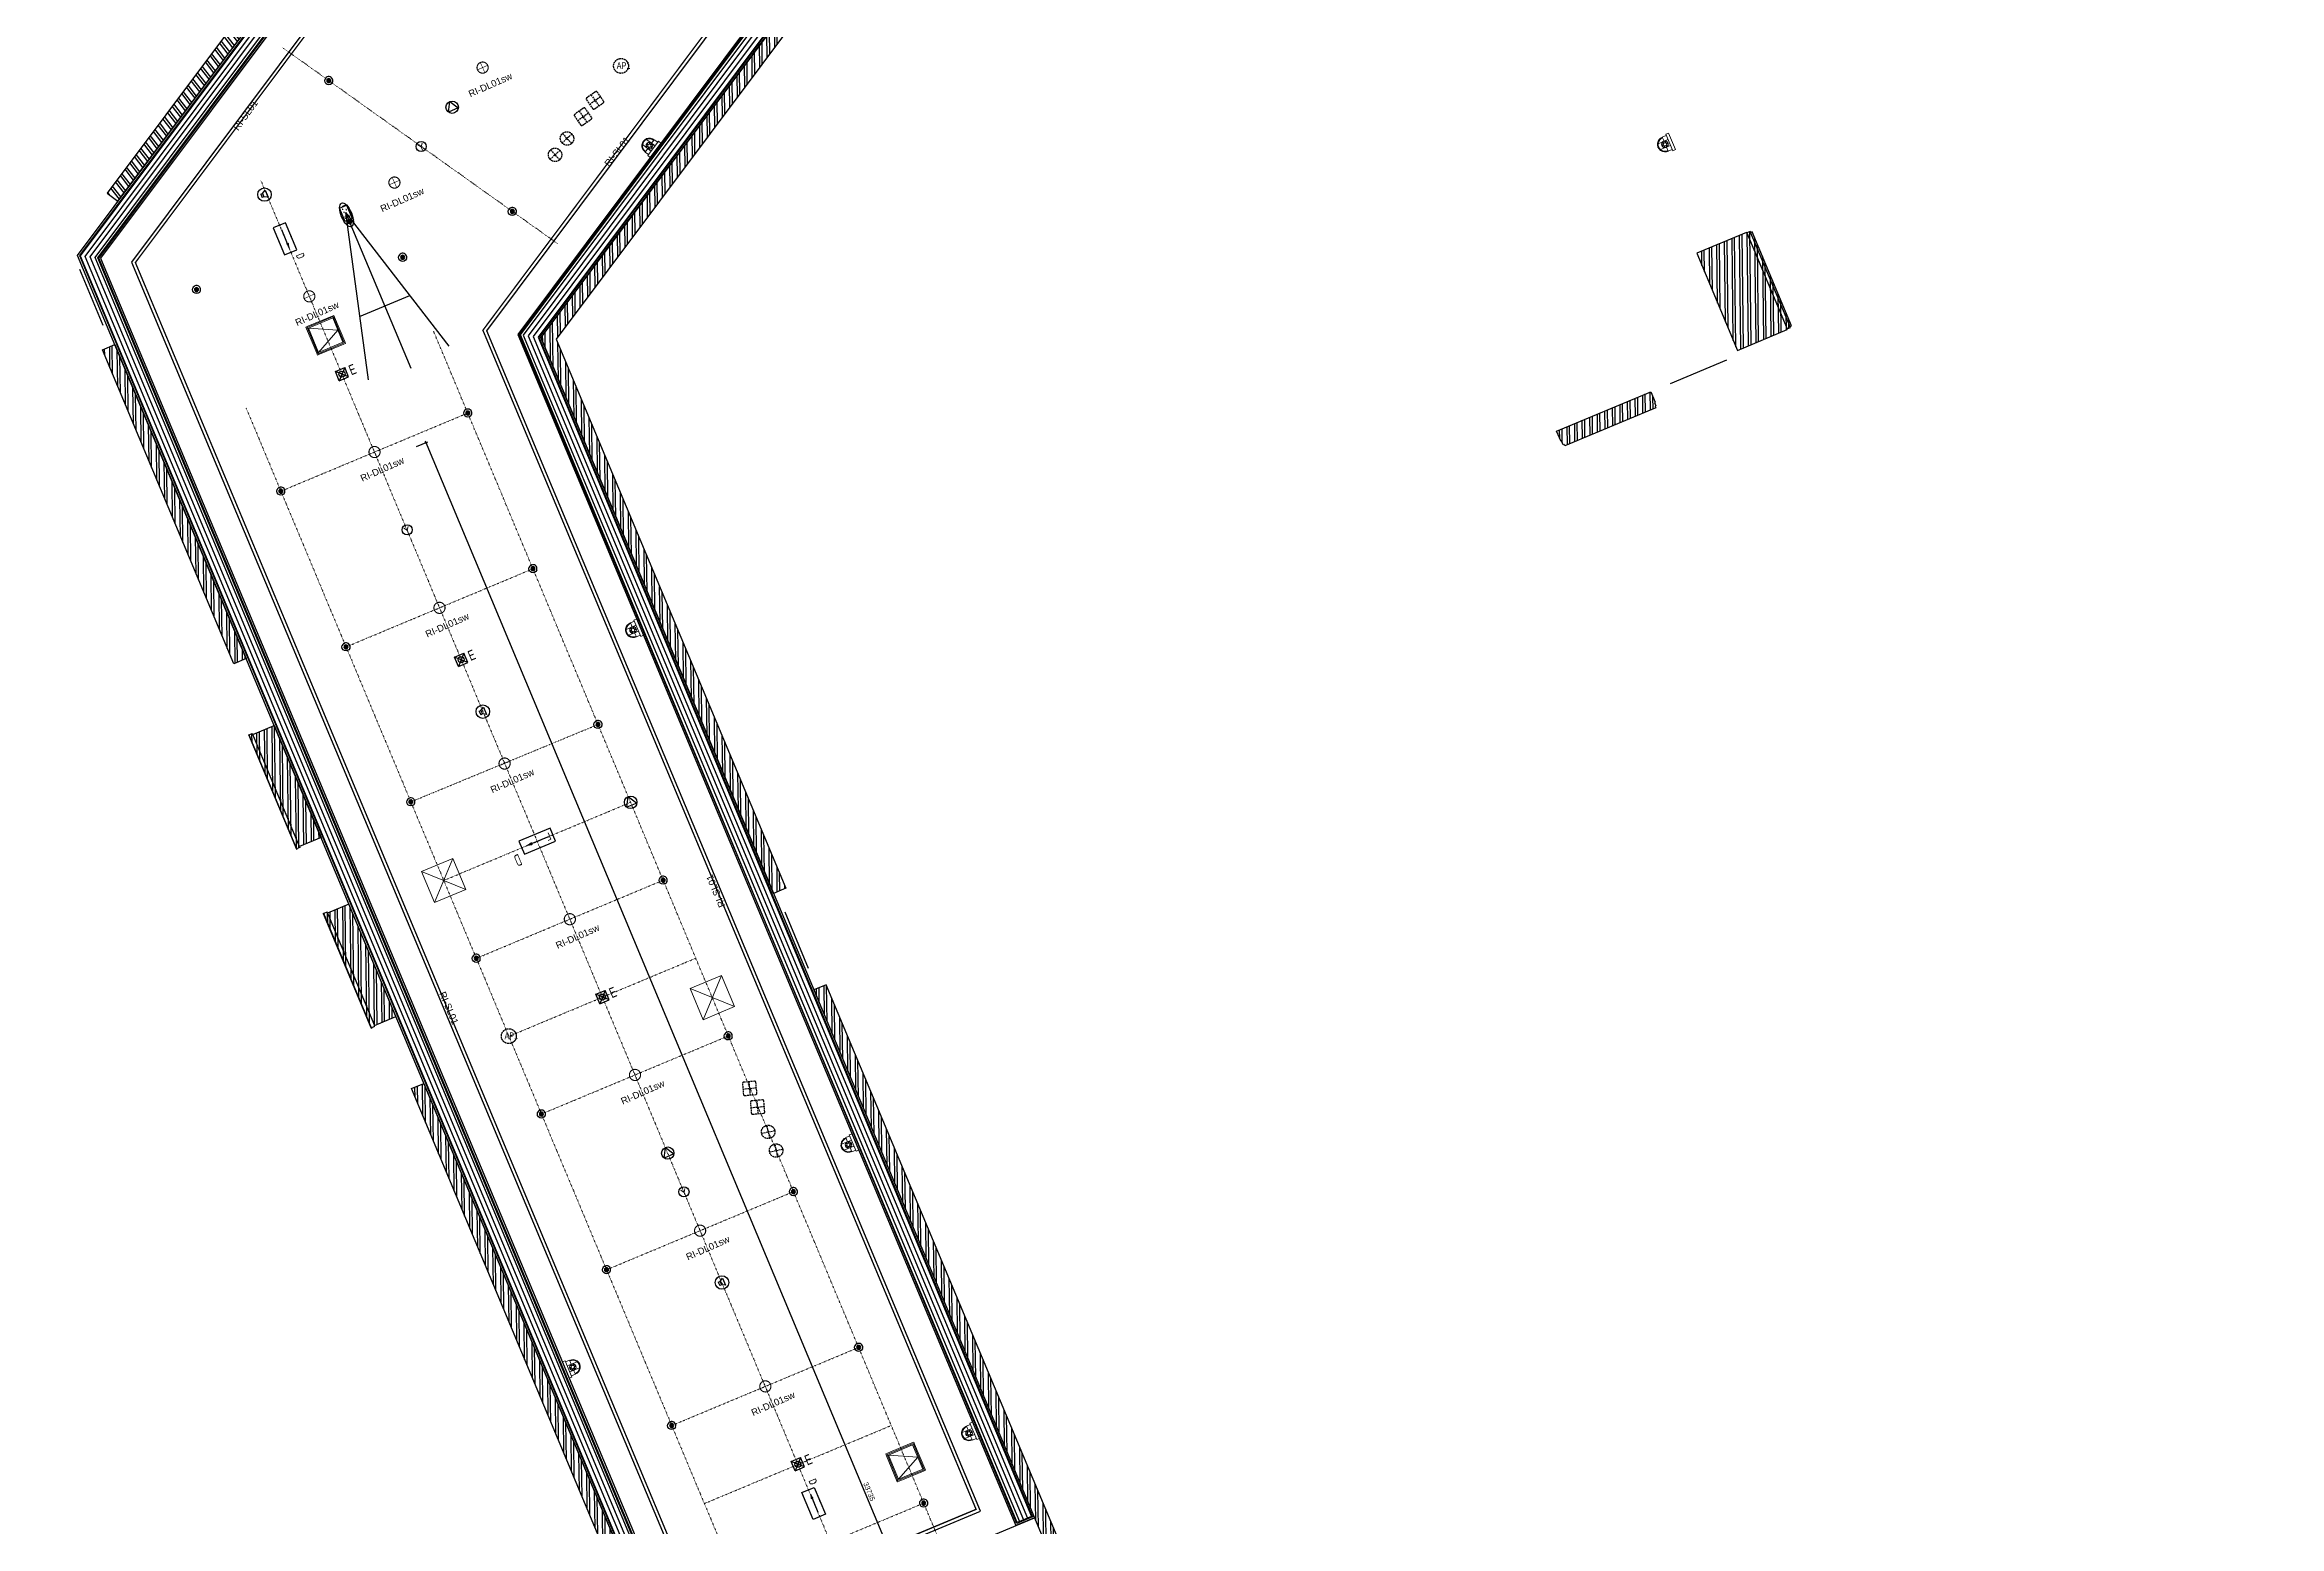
# Model space of a CAD drawing. Header units: millimetres. Extents: x 712803 to 922331, y -1382701 to -1225629.
# Drawn here: x 775903 to 808986, y -1312909 to -1290964 of the extents above; entities that cross this region are included whole.
import ezdxf
from ezdxf.enums import TextEntityAlignment as Align

# ---------------------------------------------------------------- set-up
doc = ezdxf.new("R2010")
doc.units = ezdxf.units.MM
doc.header["$LTSCALE"] = 10
doc.header["$MEASUREMENT"] = 0
for name, pattern in [('ACAD_ISO07W100', [3, 0, -3]), ('CENTER', [50.8, 31.75, -6.35, 6.35, -6.35]), ('DASH', [0.35, 0.25, -0.1])]:
    doc.linetypes.add(name, pattern=pattern)
for name, color, linetype in [('I —平顶—音响设备', 144, 'Continuous'), ('I—平顶-投影仪、监控', 62, 'Continuous'), ('I—平顶—喷淋', 21, 'Continuous'), ('I—平顶—填充01(线状)', 8, 'Continuous'), ('I—平顶—暖通', 144, 'Continuous'), ('I—平顶—检修口', 144, 'Continuous'), ('I—平顶—消防指示灯', 62, 'Continuous'), ('I—平顶—消防设施', 10, 'Continuous'), ('I—平顶—灯具', 62, 'Continuous'), ('I—平顶—烟感', 144, 'Continuous'), ('I—平顶—设备定位尺寸标注', 232, 'Continuous'), ('I—平顶—通讯', 24, 'Continuous'), ('I—平顶—造型', 122, 'Continuous'), ('I—装饰—尺寸标注', 232, 'Continuous'), ('TSC_lighting', 52, 'Continuous')]:
    doc.layers.add(name, color=color, linetype=linetype)
doc.layers.add('检\\M+18F43\\M+18CFB', color=7, linetype='Continuous', lineweight=0)
doc.styles.add('_TEL_DIM', font='SIMPLEX', dxfattribs={"width": 0.8, "height": 3.5, "bigfont": 'HZTXT'})
doc.styles.add('ARIAL', font='arial.ttf')
doc.styles.add('hz', font='Microsoft YaHei.ttf', dxfattribs={"width": 0.8, "height": 5})
doc.styles.add('XD2008', font='xd-hzs.shx', dxfattribs={"width": 0.7, "bigfont": 'xd-hztxt.shx'})
doc.styles.add('平顶图图例(客房区A2）$0$HZDX', font='ROMANS.shx', dxfattribs={"width": 0.8, "bigfont": 'hztxt.shx'})
doc.styles.add('平顶图图例(客房区A2）$0$XD2008', font='SIMYOU.TTF', dxfattribs={"width": 0.7})
doc.styles.add('幼圆', font='SIMYOU.TTF', dxfattribs={"width": 0.7})
doc.dimstyles.new('XD30', dxfattribs={"dimscale": 30, "dimtxt": 2.5, "dimasz": 1, "dimexe": 1, "dimexo": 1, "dimgap": 0.8, "dimtad": 1, "dimdec": 0, "dimrnd": 5, "dimdsep": 46, "dimtxsty": 'ARIAL', "dimblk1": 'ARCHTICK', "dimblk2": 'ARCHTICK', "dimsah": 1, "dimcen": -0.9, "dimdle": 1, "dimclrd": 256, "dimclre": 256, "dimclrt": 40, "dimaunit": 1, "dimadec": 0, "dimazin": 0, "dimtfac": 0.35, "dimtdec": 0, "dimtix": 1, "dimtmove": 2, "dimatfit": 3, "dimldrblk": 'ARCHTICK', "dimfxl": 0, "dimtvp": 0.8, "dimtolj": 1, "dimtzin": 0, "dimarcsym": 0})
pattern_1 = [(90.68915, (788315.3, -1287144.2), (-112.4919, -1.3531), []), (90.68915, (788352.34, -1287106.26), (-112.4919, -1.3531), [])]

# ---------------------------------------------------------------- blocks, each defined once
blk = doc.blocks.new('RI-DL01sw')
at = {"layer": 'TSC_lighting', "const_width": 16.5}
blk.add_lwpolyline([(82, 0, 0.414214), (0, 82, 0.414214), (-83, 0, 0.414214), (0, -83, 0.414214)], format="xyb", close=True, dxfattribs=at)
at = {"layer": 'TSC_lighting', "const_width": 8.25}
for points in [[(82, 0), (-83, 0)], [(0, -83), (0, 82)]]:
    blk.add_lwpolyline(points, dxfattribs=at)
at = {"layer": 'TSC_lighting', "style": 'ARIAL'}
blk.add_text('RI-DL01sw', height=100, dxfattribs=at).set_placement((0, -280), align=Align.MIDDLE_CENTER)
blk.add_text('RI-DL01sw', height=100, dxfattribs=at).set_placement((0, -280), align=Align.MIDDLE_CENTER)
blk = doc.blocks.new('背景音乐广播')
at = {"extrusion": (-0.142132, 0.122044, 0.982295)}
for p, q in [((-48, 26, -10), (-47, -30, -3)), ((-48, 26, -10), (-20, 26, -6)), ((-20, 26, -6), (33, 56, -2)), ((-20, 26, -6), (-20, -29, 1)), ((33, 56, -2), (34, -58, 12)), ((-20, -29, 1), (-47, -30, -3)), ((34, -58, 12), (-20, -29, 1))]:
    blk.add_line(p, q, dxfattribs=at)
blk.add_circle((0, 0), 100)
at = {"color": 7, "extrusion": (-0.142132, 0.122044, 0.982295), "style": '_TEL_DIM', "flags": 1}
blk.add_attdef('A', text='', height=0.004, rotation=131.612, dxfattribs=at).set_placement((0, 0), align=Align.MIDDLE_CENTER)
blk = doc.blocks.new('吸顶扬声器')
for p, q in [((-58, -33), (0, 67)), ((0, 67), (58, -33)), ((58, -33), (-58, -33))]:
    blk.add_line(p, q)
blk.add_circle((0, 0), 67.2)
blk = doc.blocks.new('应急照明灯')
at = {"ltscale": 250}
for p, q in [((-150, -150), (-150, 150)), ((-150, 150), (150, 150)), ((150, 150), (-150, -150)), ((150, -150), (-150, 150)), ((150, -150), (150, 150)), ((-150, -150), (150, -150))]:
    blk.add_line(p, q, dxfattribs=at)
blk.add_circle((0, 0), 90, dxfattribs=at)
at = {"style": '平顶图图例(客房区A2）$0$XD2008', "width": 0.7}
blk.add_text('E', height=300, dxfattribs=at).set_placement((338, -143), align=Align.CENTER)
blk = doc.blocks.new('平顶图图例(客房区A2）$0$烟感')
at = {"layer": 'I—平顶—烟感', "linetype": 'Continuous'}
blk.add_circle((0, 0), 2.16, dxfattribs=at)
at = {"layer": 'I—平顶—烟感', "linetype": 'Continuous', "style": '平顶图图例(客房区A2）$0$HZDX'}
blk.add_text('Y', height=2.86, dxfattribs=at).set_placement((-1.14, -1.69))
blk = doc.blocks.new('上下喷1111')
h = blk.add_hatch(color=256)
h.dxf.hatch_style = 1
edge = h.paths.add_edge_path()
edge.add_arc((0, 0), 0.5, 0, 180)
edge.add_arc((0, 0), 0.5, 180, 360)
at = {"elevation": 0}
for points in [[(-1, 0, -1), (1, 0, 0.084041)], [(-1, 0, 1), (1, 0, -0.084041)]]:
    blk.add_lwpolyline(points, format="xyb", dxfattribs=at)
blk.add_lwpolyline([(0.5, 0, 1), (-0.5, 0, 1)], format="xyb", close=True, dxfattribs=at)
blk = doc.blocks.new('A$Cd42e4ebf')
at = {"lineweight": 0}
for p, q in [((8.8, 7.4), (0, 7.4)), ((0, 7.4), (0, 5.9)), ((0.6, 5.9), (0.6, 3.8)), ((8.2, 3.8), (8.2, 5.9)), ((8.8, 5.9), (8.8, 7.4))]:
    blk.add_line(p, q, dxfattribs=at)
for points in [[(8.8, 5.9), (0, 5.9)], [(0.6, 3.8), (2.8, 3.8)], [(2.8, 5.9), (2.8, 0.6)], [(6, 5.9), (6, 0.6)], [(8.2, 3.8), (6, 3.8)]]:
    blk.add_lwpolyline(points, dxfattribs=at)
for centre, radius in [((4.4, 3.6), 1.65), ((3.3, 4.2), 0.257), ((3.3, 3), 0.271), ((4.4, 3.6), 0.804), ((4.4, 4.8), 0.254), ((4.4, 2.3), 0.255), ((5.5, 4.1), 0.254), ((5.4, 2.9), 0.269)]:
    blk.add_circle(centre, radius, dxfattribs=at)
for radius, start, end in [(3.73, 176.0995, 3.9005), (3.4, 175.7108, 4.2892)]:
    blk.add_arc((4.4, 3.6), radius, start, end, dxfattribs=at)
blk = doc.blocks.new('WIFI1')
at = {"linetype": 'DASH', "ltscale": 10, "extrusion": (-0.131049, -0.073706, 0.988632)}
for p, q in [((-91, -39, -15), (92, 37, 15)), ((-39, 92, 2), (39, -92, -2))]:
    blk.add_line(p, q, dxfattribs=at)
blk.add_lwpolyline([(68, -109, 0.414214), (90, -91), (109, 68, 0.414214), (91, 90), (-68, 109, 0.414214), (-90, 91), (-109, -68, 0.414214), (-91, -90), (70, -109)], format="xyb", dxfattribs=at)
blk = doc.blocks.new('碗状1')
at = {"linetype": 'DASH', "ltscale": 10, "extrusion": (-0.131049, -0.073706, 0.988632)}
for p, q in [((86, 48, 15), (-86, -48, -15)), ((-49, 87), (49, -87))]:
    blk.add_line(p, q, dxfattribs=at)
blk.add_circle((0, 0), 100, dxfattribs=at)
blk = doc.blocks.new('SH9-室内半球1080P')
for p, q in [((93, 213), (345, 213)), ((93, 147), (93, 213)), ((103, 147), (93, 147)), ((316, 150), (375, 150)), ((316, 137), (375, 137)), ((345, 170), (345, 213))]:
    blk.add_line(p, q)
for points in [[(103, 203), (316, 203), (316, 90), (103, 90)], [(316, 170), (375, 170), (375, 123), (316, 123)]]:
    blk.add_lwpolyline(points, close=True)
at = {"const_width": 5.69}
for points in [[(137, 124, -1), (143, 124, -1)], [(160, 169, -1), (166, 169, -1)], [(189, 124, 1), (183, 124, 1)]]:
    blk.add_lwpolyline(points, format="xyb", close=True, dxfattribs=at)
for centre in [(140, 124), (163, 169), (186, 124)]:
    blk.add_arc(centre, 5.69, 0, 180)
blk.add_ellipse((234, 147), major_axis=(-189, 0), ratio=0.414634)
at = {"layer": 'Defpoints', "linetype": 'ByBlock'}
for p, q in [((197, 147), (2611, 794)), ((1697, -255), (1697, 549)), ((197, 147), (2697, 147)), ((197, 147), (2611, -500))]:
    blk.add_line(p, q, dxfattribs=at)
at = {"style": 'hz', "width": 0.8}
blk.add_text('C', height=79.2, dxfattribs=at).set_placement((259, 146), align=Align.MIDDLE)
blk = doc.blocks.new('A$Ca46df362')
at = {"linetype": 'DASH', "ltscale": 10}
blk.add_circle((0, 0), 110, dxfattribs=at)
at = {"insert": (-65, 54, 0), "char_height": 100, "attachment_point": 1, "rotation": 0.6932, "style": '幼圆'}
blk.add_mtext_dynamic_manual_height_columns('AP1', width=111.92, gutter_width=1, heights=[0], dxfattribs=at)
blk = doc.blocks.new('0.001111.')
for p, q in [((-234, 0), (165, 166)), ((-133, -56), (133, 56)), ((165, 166), (241, -16)), ((-158, -183), (-234, 0)), ((241, -16), (-158, -183))]:
    blk.add_line(p, q)
for p in [(-35, 83), (199, 83), (-199, -83)]:
    blk.add_point(p)
blk.add_solid([(-75, -8), (-146, -61), (-58, -48)])
at = {"style": '_TEL_DIM', "width": 0.8}
blk.add_attdef('D', (-333, -82), '', height=106, rotation=22.686, dxfattribs=at)
at = {"style": '_TEL_DIM', "flags": 1}
blk.add_attdef('A', text='', height=0.006, rotation=202.686, dxfattribs=at).set_placement((-35, 83), align=Align.MIDDLE_CENTER)
blk = doc.blocks.new('DD-F')
for p, q in [((432, 180), (-432, 180)), ((-432, 180), (-432, -180)), ((432, -180), (432, 180)), ((-432, -180), (432, -180))]:
    blk.add_line(p, q)
at = {"color": 81}
blk.add_line((288, 0), (-288, 0), dxfattribs=at)
blk.add_solid([(144, 43), (317, 0), (144, -43)], dxfattribs=at)
at = {"color": 81, "style": '_TEL_DIM', "width": 0.8}
blk.add_text('F', height=178, dxfattribs=at).set_placement((-369, -93))
at = {"color": 81, "style": 'XD2008', "width": 0.7}
blk.add_text('D', height=300, rotation=0, dxfattribs=at).set_placement((565, 105))
blk = doc.blocks.new('BLK20230516150645_01179')
at = {"layer": '检\\M+18F43\\M+18CFB'}
for p, q in [((125591, 219783), (125591, 219813)), ((125591, 219813), (125621, 219813)), ((125591, 219393), (125591, 219783)), ((125621, 219813), (126011, 219813)), ((125621, 219783), (125621, 219393)), ((126011, 219783), (125621, 219783)), ((126011, 219813), (126041, 219813)), ((126011, 219393), (126011, 219783)), ((126041, 219813), (126041, 219783)), ((126041, 219783), (126041, 219393)), ((125591, 219363), (125591, 219393)), ((125621, 219363), (125591, 219363)), ((125621, 219393), (126011, 219393)), ((126011, 219363), (125621, 219363)), ((126041, 219363), (126011, 219363)), ((126041, 219393), (126041, 219363))]:
    blk.add_line(p, q, dxfattribs=at)
at = {"layer": '检\\M+18F43\\M+18CFB', "flags": 128}
for points in [[(126026, 219378), (126026, 219798), (125606, 219798), (125606, 219378), (126026, 219378)], [(125606, 219378), (126026, 219378), (126026, 219798), (125606, 219798), (125606, 219378)], [(125621, 219783), (126011, 219588), (125621, 219393)]]:
    blk.add_lwpolyline(points, dxfattribs=at)
blk = doc.blocks.new('_ArchTick')
at = {"color": 0, "linetype": 'ByBlock', "const_width": 0.15}
blk.add_lwpolyline([(-0.5, -0.5), (0.5, 0.5)], dxfattribs=at)
blk = doc.blocks.new('*D1586')
at = {"layer": 'Defpoints', "color": 0, "ltscale": 50, "transparency": 16777216}
for p in [(712803, -1325596, 277), (794966, -1327811, 277), (794558, -1327981)]:
    blk.add_point(p, dxfattribs=at)
at = {"layer": 'I—装饰—尺寸标注', "lineweight": -2, "ltscale": 50, "transparency": 16777216}
for p, q in [((781408, -1296915), (781574, -1296846)), ((781535, -1296830), (794569, -1328009)), ((794673, -1327933), (794530, -1327993))]:
    blk.add_line(p, q, dxfattribs=at)
at = {"layer": 'I—装饰—尺寸标注', "lineweight": -2, "ltscale": 50, "transparency": 16777216, "xscale": 30, "yscale": 30, "zscale": 30}
for p, rotation in [((781546, -1296858), 112.6875065896419), ((794558, -1327981), 292.6875065896419)]:
    blk.add_blockref('_ArchTick', p, dxfattribs=dict(at, rotation=rotation))
at = {"layer": 'I—装饰—尺寸标注', "color": 40, "ltscale": 50, "transparency": 16777216, "insert": (788110, -1312395), "char_height": 75, "attachment_point": 5, "rotation": 292.6875, "style": 'ARIAL'}
blk.add_mtext('\\A1;33735', dxfattribs=at)

msp = doc.modelspace()

# ---------------------------------------------------------------- hatches: boundary and pattern name
at = {"layer": 'I—平顶—填充01(线状)'}
h = msp.add_hatch(dxfattribs=at)
h.set_pattern_fill('ANSI32', color=256, scale=300, angle=60)
h.set_pattern_definition([(127.69066, (778957.56, -1301109.88), (-89.02386, -68.7823), []), (127.69066, (778964.31, -1301057.28), (-89.02386, -68.7823), [])])
h.paths.add_polyline_path([(776827.9, -1293163.6), (776988.1, -1293283.3), (779677.2, -1289685.3), (778675.9, -1287290.3), (778491.4, -1287367.4), (779448.7, -1289657.1)])
h.paths.add_polyline_path([(774648.8, -1283476.1), (774571.7, -1283291.6), (775881.9, -1282744), (776960.2, -1283186.6), (778675.9, -1287290.3), (778491.4, -1287367.4), (776805.6, -1283341), (775882.6, -1282960.5)])
h = msp.add_hatch(dxfattribs=at)
h.set_pattern_fill('ANSI32', color=256, scale=300, angle=23)
h.set_pattern_definition([(90.69066, (778957.56, -1301109.88), (-112.4918, -1.3561), []), (90.69066, (778994.6, -1301071.94), (-112.4918, -1.3561), [])])
h.paths.add_polyline_path([(786876.2, -1303456.7), (786691.6, -1303533.9), (783248.6, -1295298.6), (787159.3, -1290066.3), (792635.7, -1287776.6), (792712.8, -1287961.1), (787286.8, -1290229.7), (783477.2, -1295326.9)])
h = msp.add_hatch(dxfattribs=at)
h.set_pattern_fill('ANSI32', color=256, scale=300, angle=23)
h.set_pattern_definition(pattern_1)
h.paths.add_polyline_path([(800362.1, -1294051.9), (800963.8, -1295491.2), (801702, -1295182.7), (801698.1, -1295173.4), (801748.8, -1295152.2), (801743, -1295138.4), (801766.1, -1295128.7), (801183.7, -1293735.6), (801160.6, -1293745.2), (801154.8, -1293731.4), (801104.1, -1293752.6), (801100.2, -1293743.4)])
h = msp.add_hatch(dxfattribs=at)
h.set_pattern_fill('ANSI32', color=256, scale=300, angle=23)
h.set_pattern_definition([(90.69066, (779074.36, -1301389.27), (-112.4918, -1.3561), []), (90.69066, (779111.4, -1301351.33), (-112.4918, -1.3561), [])])
h.paths.add_polyline_path([(785452.9, -1315763.1), (785268.6, -1315840.2), (781331.2, -1306425.3), (781515.7, -1306348.2)])
h.paths.add_polyline_path([(790859.5, -1313502.7), (791044.2, -1313425.5), (787476.5, -1304892.6), (787292.9, -1304969.4)])
h.paths.add_polyline_path([(778886, -1300055.9), (778701.6, -1300133), (776757, -1295482), (776940.6, -1295405.2)])
h = msp.add_hatch(dxfattribs=at)
h.set_pattern_fill('ANSI32', color=256, scale=300, angle=23)
h.set_pattern_definition(pattern_1)
h.paths.add_polyline_path([(798286.9, -1296686.3), (799680, -1296103.9), (799745.6, -1296260.7), (799736.3, -1296264.6), (799757.6, -1296315.3), (799743.7, -1296321.1), (799753.4, -1296344.2), (798406.4, -1296907.3), (798396.7, -1296884.3), (798382.9, -1296890), (798361.7, -1296839.3), (798352.4, -1296843.2)])
h = msp.add_hatch(dxfattribs=at)
h.set_pattern_fill('ANSI32', color=256, scale=300, angle=23)
h.set_pattern_definition([(90.68913, (763768.57, -1331223.91), (-112.49186, -1.35307), []), (90.68913, (763805.62, -1331185.96), (-112.49186, -1.35307), [])])
h.paths.add_polyline_path([(778925.9, -1301188.2), (778976.6, -1301167), (778982.4, -1301180.8), (779300.7, -1301047.7), (779995, -1302708.4), (779676.7, -1302841.5), (779682.5, -1302855.3), (779631.8, -1302876.5), (779635.6, -1302885.8), (779635.6, -1302885.8)])
h = msp.add_hatch(dxfattribs=at)
h.set_pattern_fill('ANSI32', color=256, scale=300, angle=23)
h.set_pattern_definition([(90.68913, (763769.24, -1331225.49), (-112.49186, -1.35307), []), (90.68913, (763806.29, -1331187.54), (-112.49186, -1.35307), [])])
h.paths.add_polyline_path([(780742.5, -1305533.4), (780742.5, -1305533.4), (780738.7, -1305524.1), (780789.4, -1305502.9), (780783.6, -1305489.1), (781101.9, -1305356), (780407, -1303693.9), (780088.7, -1303826.9), (780082.9, -1303813.1), (780032.2, -1303834.3), (780028.3, -1303825.1), (780028.3, -1303825.1)])

# ---------------------------------------------------------------- linework, layer by layer
at = {"layer": 'I—平顶—暖通'}
for points in [[(810324.6, -1280354.1), (808973.3, -1280918.9), (807519.5, -1280322.3), (798209, -1284214.9), (797231.2, -1286597.8), (794487.1, -1287745.1), (793558.2, -1287363.9), (787143.4, -1290045.8), (783220.1, -1295295.1), (786716.8, -1303658.8), (790525.9, -1312769.6), (790295.3, -1312866.1), (786486.1, -1303755.3), (782934.3, -1295259.8), (786983.9, -1289841.5), (793557.3, -1287093.2), (794486.3, -1287474.4), (797039.2, -1286407.1), (798017, -1284024.2), (807518.6, -1280051.7), (808972.4, -1280648.3), (810228.1, -1280123.4)], [(810311.5, -1280348.7), (808973.2, -1280908.1), (807519.5, -1280311.5), (798201.4, -1284207.3), (797223.5, -1286590.2), (794487.1, -1287734.2), (793558.2, -1287353.1), (787137, -1290037.7), (783208.6, -1295293.7), (786707.6, -1303662.7), (790512.8, -1312764.3), (790300.6, -1312853), (786485.8, -1303754.4), (782945.7, -1295261.2), (786990.3, -1289849.7), (793557.4, -1287104.1), (794486.3, -1287485.3), (797046.9, -1286414.7), (798024.7, -1284031.8), (807518.7, -1280062.5), (808972.4, -1280659.1), (810222.8, -1280136.5)]]:
    msp.add_lwpolyline(points, close=True, dxfattribs=at)
for points in [[(810236.3, -1280168.8), (808972.5, -1280697), (807518.8, -1280100.4), (798051.6, -1284058.5), (797073.8, -1286441.4), (794486.4, -1287523.2), (793557.5, -1287142), (787012.6, -1289878.3), (782985.7, -1295266.1), (786527.7, -1303737.9), (790332.9, -1312839.5)], [(810261.4, -1280228.7), (808972.8, -1280767.4), (807519, -1280170.8), (798101.5, -1284108.1), (797123.7, -1286491), (794486.6, -1287593.5), (793557.7, -1287212.3), (787054.1, -1289931.4), (783060, -1295275.3), (786587.6, -1303712.8), (790392.9, -1312814.4)], [(810286.4, -1280288.7), (808973, -1280837.7), (807519.2, -1280241.2), (798151.4, -1284157.7), (797173.6, -1286540.6), (794486.9, -1287663.9), (793558, -1287282.7), (787095.5, -1289984.5), (783134.3, -1295284.5), (786647.6, -1303687.7), (790452.9, -1312789.3)]]:
    msp.add_lwpolyline(points, dxfattribs=at)
at = {"layer": 'I—平顶—暖通', "elevation": 0}
for points in [[(778923.7, -1287820.8), (779704.9, -1289689.2), (776417.1, -1294088.2), (785164.7, -1315011.1), (785395.3, -1314914.7), (776702.8, -1294123.5), (779990.6, -1289724.5), (779154.4, -1287724.3)], [(778936.8, -1287826.1), (779716.3, -1289690.6), (776428.5, -1294089.6), (785170, -1314998), (785382.2, -1314909.3), (776691.4, -1294122.1), (779979.2, -1289723.1), (779149, -1287737.4)]]:
    msp.add_lwpolyline(points, close=True, dxfattribs=at)
for points in [[(785230, -1314972.9), (776502.8, -1294098.8), (779790.6, -1289699.8), (778996.8, -1287801)], [(785290, -1314947.9), (776577.1, -1294108), (779864.9, -1289709), (779056.8, -1287776)], [(785349.9, -1314922.8), (776651.4, -1294117.2), (779939.2, -1289718.1), (779116.7, -1287750.9)]]:
    msp.add_lwpolyline(points, dxfattribs=at)
at = {"layer": 'I—平顶—检修口', "linetype": 'Continuous', "lineweight": 0}
for p, q in [((781944.2, -1303015.4), (781675.7, -1303669.5)), ((781482.9, -1303208.2), (782137, -1303476.7)), ((785921.3, -1304750.5), (785652.8, -1305404.7)), ((785459.9, -1304943.3), (786114.1, -1305211.8))]:
    msp.add_line(p, q, dxfattribs=at)
for points in [[(781482.9, -1303208.2), (781944.2, -1303015.4), (782137, -1303476.7), (781675.7, -1303669.5)], [(785459.9, -1304943.3), (785921.3, -1304750.5), (786114.1, -1305211.8), (785652.8, -1305404.7)]]:
    msp.add_lwpolyline(points, close=True, dxfattribs=at)
at = {"layer": 'I—平顶—设备定位尺寸标注', "color": 8, "linetype": 'ACAD_ISO07W100', "ltscale": 0.02}
for p, q in [((783502, -1293915.2, 0), (779425.1, -1291008.7, 0)), ((779403.1, -1297575.1, 0), (782171.9, -1296417.5)), ((780363.6, -1299883.2, 0), (783132.4, -1298725.6, 0)), ((781327.5, -1302177.2, 0), (784099.3, -1301030.5, 0)), ((781813.8, -1303340.8, 0), (784581.3, -1302183.8, 0)), ((782296.2, -1304494, 0), (785063.8, -1303337, 0)), ((782778.1, -1305649.4, 0), (785545.7, -1304492.4, 0)), ((783260.2, -1306800.7, 0), (786028.2, -1305643.5)), ((784224.6, -1309107.3, 0), (786992.7, -1307950, 0)), ((785189.1, -1311414.2, 0), (787958.3, -1310256.5, 0)), ((785668.6, -1312571.8, 0), (788438.4, -1311413.8, 0)), ((786154.1, -1313720.5, 0), (788922.2, -1312563.2))]:
    msp.add_line(p, q, dxfattribs=at)
for points in [[(779102.3, -1292975.8), (788356.7, -1315112.7)], [(789759.9, -1314580.2), (781660.8, -1295208.4)], [(778884, -1296344.1), (786972.8, -1315691.3)]]:
    msp.add_lwpolyline(points, dxfattribs=at)
at = {"layer": 'I—平顶—造型'}
for p, q in [((778925.9, -1301188.2, 0), (779631.8, -1302876.5)), ((779676.7, -1302841.5, 0), (778982.4, -1301180.8, 0)), ((780738.7, -1305524.1, 0), (780032.8, -1303835.8, 0)), ((780088.7, -1303826.9, 0), (780783.6, -1305489.1, 0)), ((785153, -1315043.1), (790558.6, -1312783.1))]:
    msp.add_line(p, q, dxfattribs=at)
for points in [[(791767.7, -1275439.7), (793809.3, -1280322.8), (794887.7, -1280765.4), (808197.2, -1275200.9), (810357.3, -1280367.5), (808973.3, -1280945.9), (807519.6, -1280349.4), (798228.2, -1284234), (797252, -1286613.1), (797253.1, -1286615.7), (794484.5, -1287773.3), (794483.4, -1287770.5), (793558.3, -1287390.9), (787159.3, -1290066.3), (783248.6, -1295298.6), (786739.9, -1303649.2), (790558.6, -1312783.1), (790281.8, -1312898.8)], [(808312.8, -1275477.8), (810241.4, -1280090.8), (808972.3, -1280621.2), (807518.5, -1280024.7), (797997.8, -1284005.1), (797020, -1286388), (794486.2, -1287447.4), (793557.2, -1287066.2), (786968, -1289821.1), (782905.7, -1295256.3), (786462.9, -1303764.5), (790281.8, -1312898.8)], [(799975.3, -1295980.4), (800805.6, -1295633.2)]]:
    msp.add_lwpolyline(points, dxfattribs=at)
at = {"layer": 'I—平顶—造型', "elevation": 0}
for points in [[(779518.5, -1287490.8), (780477.3, -1289784.1), (777188.5, -1294183.6), (785642.7, -1314404.8), (789757.5, -1312684.4), (782447.6, -1295200.2), (786594.2, -1289652.2), (797039.4, -1285285.3), (797689.7, -1283700.4), (807516.1, -1279592.1), (808969.9, -1280188.7), (809717.1, -1279876.4), (808097.1, -1276001.5), (794889.2, -1281523.5), (793312.7, -1280876.5)], [(778491.4, -1287367.4), (779448.7, -1289657.1), (776827.9, -1293163.6), (776988.1, -1293283.3), (779677.2, -1289685.3), (778675.9, -1287290.3)], [(778891.9, -1287807), (779167.8, -1287691.6), (780019.2, -1289728), (776731.4, -1294127), (785428, -1314928.1), (785151.2, -1315043.8), (776388.5, -1294084.7), (779676.3, -1289685.7), (778884.2, -1287788.5)], [(776769.1, -1295124.7), (776421.9, -1294294.3)], [(778925.9, -1301188.2), (778925.9, -1301188.2), (778925.9, -1301188.2), (778976.6, -1301167), (778982.4, -1301180.8), (779300.7, -1301047.7), (779995, -1302708.4), (779676.7, -1302841.5), (779682.5, -1302855.3), (779631.8, -1302876.5), (779635.6, -1302885.8), (779635.6, -1302885.8), (778925.9, -1301188.2)], [(780742.5, -1305533.4), (780742.5, -1305533.4), (780738.7, -1305524.1), (780789.4, -1305502.9), (780783.6, -1305489.1), (781101.9, -1305356), (780407, -1303693.9), (780088.7, -1303826.9), (780082.9, -1303813.1), (780032.2, -1303834.3), (780028.3, -1303825.1), (780028.3, -1303825.1), (780742.5, -1305533.4)], [(787211.2, -1304644.4), (786864, -1303814)]]:
    msp.add_lwpolyline(points, dxfattribs=at)
at = {"layer": 'I—平顶—造型'}
for points in [[(786876.2, -1303456.7), (786691.6, -1303533.9), (783248.6, -1295298.6), (787159.3, -1290066.3), (792635.7, -1287776.6), (792712.8, -1287961.1), (787286.8, -1290229.7), (783477.2, -1295326.9)], [(800362.1, -1294051.9), (800963.8, -1295491.2), (801702, -1295182.7), (801698.1, -1295173.4), (801748.8, -1295152.2), (801743, -1295138.4), (801766.1, -1295128.7), (801183.7, -1293735.6), (801160.6, -1293745.2), (801154.8, -1293731.4), (801104.1, -1293752.6), (801100.2, -1293743.4)], [(801154.8, -1293731.4), (801104.1, -1293752.6), (801698.1, -1295173.4), (801748.9, -1295152.2)], [(798286.9, -1296686.3), (799680, -1296103.9), (799745.6, -1296260.7), (799736.3, -1296264.6), (799757.6, -1296315.3), (799743.7, -1296321.1), (799753.4, -1296344.2), (798406.4, -1296907.3), (798396.7, -1296884.3), (798382.9, -1296890), (798361.7, -1296839.3), (798352.4, -1296843.2)], [(790859.5, -1313502.7), (791044.2, -1313425.5), (787474, -1304886.8), (787290.5, -1304963.5)], [(785452.9, -1315763.1), (785268.6, -1315840.2), (781331.2, -1306425.3), (781515.7, -1306348.2)]]:
    msp.add_lwpolyline(points, close=True, dxfattribs=at)
at = {"layer": 'I—平顶—造型', "elevation": 0}
msp.add_lwpolyline([(778886, -1300055.9), (778701.6, -1300133), (776757, -1295482), (776940.6, -1295405.2)], close=True, dxfattribs=at)
at = {"layer": 'TSC_lighting', "linetype": 'CENTER', "ltscale": 0.01, "const_width": 20, "elevation": 0}
msp.add_lwpolyline([(791064.2, -1275701.3), (793237.8, -1280899.8), (794889.4, -1281577.6), (808070.2, -1276066.9), (809651.7, -1279849.5), (808969.7, -1280134.6), (807516, -1279538), (797651.3, -1283662.3), (797001, -1285247.1), (786562.3, -1289611.3), (782390.5, -1295193.1), (789692.1, -1312657.6), (785669.5, -1314339.4), (777245.6, -1294190.6), (780534.4, -1289791.2), (779564.6, -1287471.5)], dxfattribs=at)

# ---------------------------------------------------------------- block references
at = {"layer": 'I —平顶—音响设备', "color": 7, "rotation": 22.66674362676885}
for p in [(779156.8, -1293183.8), (782390.4, -1300841.9), (785929.4, -1309297.9, 0)]:
    msp.add_blockref('背景音乐广播', p, dxfattribs=at)
at = {"layer": 'I—平顶-投影仪、监控'}
for p, xscale, yscale, zscale, rotation in [((784848.2, -1292289.4), 29.90098722697662, 29.90098722697662, 29.90098722697662, 233.2254352717447), ((799740.1, -1292360.1), 29.90098722697664, 29.90098722697664, 29.90098722697664, 292.9484660716259), ((784463.4, -1299553.2), 29.90098722697664, 29.90098722697664, 29.90098722697664, 292.6992546106114), ((787652.6, -1307178.7, 0), 29.90098722697664, 29.90098722697664, 29.90098722697664, 292.6992546106114), ((783871.1, -1310630.3, 0), 29.90098722697663, 29.90098722697663, 29.90098722697663, 112.6957093464145), ((789436.8, -1311451.6), 29.90098722697664, 29.90098722697664, 29.90098722697664, 293.2017871974722)]:
    msp.add_blockref('A$Cd42e4ebf', p, dxfattribs=dict(at, xscale=xscale, yscale=yscale, zscale=zscale, rotation=rotation))
at = {"layer": 'I—平顶—喷淋', "extrusion": (7.41388e-10, -1.4776e-08, 1), "xscale": 60.00000000000065, "yscale": 60.00000000000065, "zscale": 60.00000000000065, "rotation": 158.1416134251435}
for p in [(780109, -1291496.3, 0), (782826.9, -1293434, 0), (781202.9, -1294112.9, 0), (778151.1, -1294590.9, 0), (782167.3, -1296419.5, 0), (779399.4, -1297576.6, 0), (783131.8, -1298725.9, 0), (780363.7, -1299883.2, 0), (784094.7, -1301032.4, 0), (781323.7, -1302178.8, 0), (785059.2, -1303338.9, 0), (782292.4, -1304495.6, 0), (786023.6, -1305645.4, 0), (783256.5, -1306802.3, 0), (786988.1, -1307951.9, 0), (784220.8, -1309108.8, 0), (787953.7, -1310258.4, 0), (785185.3, -1311415.8, 0), (788917.2, -1312565.5, 0)]:
    msp.add_blockref('上下喷1111', p, dxfattribs=at)
at = {"layer": 'I—平顶—消防指示灯', "ltscale": 0.001}
ref = msp.add_blockref('0.001111.', (779468.3, -1293837.1, 0), dxfattribs=dict(at, xscale=-0.9999999999999998, rotation=315.2807918608485))
ref.add_attrib('D', 'D', (779625.1, -1294077.6, 0), dxfattribs={"layer": '0', "height": 105.9, "rotation": 292.59475, "style": '_TEL_DIM', "width": 0.8})
at = {"layer": 'I—平顶—消防指示灯', "color": 3, "xscale": 0.5, "yscale": 0.5, "zscale": 0.5, "rotation": 22.68913179328619}
for p in [(780304.1, -1295843.5, 0), (782068.8, -1300073.7, 0), (784160.2, -1305069.6, 0), (787054.2, -1311989.3, 0)]:
    msp.add_blockref('应急照明灯', p, dxfattribs=at)
at = {"layer": 'I—平顶—消防指示灯', "ltscale": 0.001, "rotation": 269.9087031006246}
msp.add_blockref('0.001111.', (787295, -1312566, 0), dxfattribs=at).add_auto_attribs({'D': 'D'})
at = {"layer": 'I—平顶—消防设施', "xscale": 1.363988377475934, "yscale": 1.363988377475934, "zscale": 1.363988377475934, "rotation": 22.71211184745571}
for p in [(781935.9, -1291890.2, 0), (784577.8, -1302185.3, 0), (785127.4, -1307381.6, 0)]:
    msp.add_blockref('吸顶扬声器', p, dxfattribs=at)
at = {"layer": 'I—平顶—灯具', "rotation": 292.6891305224073}
msp.add_blockref('SH9-室内半球1080P', (780145.4, -1293324.8), dxfattribs=at)
at = {"layer": 'I—平顶—灯具', "ltscale": 250, "extrusion": (-8.46272e-09, 6.12859e-08, 1), "xscale": 0.5787037037062003, "yscale": 0.5787037037062003, "zscale": 0.5787037037062003, "rotation": 202.6710022924272}
msp.add_blockref('DD-F', (783195.7, -1302763, -0.1), dxfattribs=at)
at = {"layer": 'I—平顶—烟感', "xscale": 34.72222223022212, "yscale": 34.72222223022212, "zscale": 34.72222223022212}
for p, rotation in [((781476.8, -1292471.4, 0), 22.68913179754149), ((781268.5, -1298150.1, 0), 22.68913179754148), ((785367.1, -1307955.5, 0), 22.68913179754148)]:
    msp.add_blockref('平顶图图例(客房区A2）$0$烟感', p, dxfattribs=dict(at, rotation=rotation))
at = {"layer": 'I—平顶—通讯'}
for p in [(784435.5, -1291278.3, 0), (782774.4, -1305648.9, 0)]:
    msp.add_blockref('A$Ca46df362', p, dxfattribs=at)
for name, p, rotation in [('WIFI1', (783872.5, -1292030.6, 0), 13.30921967606499), ('WIFI1', (784050.1, -1291788.8, 0), 13.30921967606499), ('碗状1', (783636, -1292353.2, 0), 13.30921967606499), ('碗状1', (783458.9, -1292595.3, 0), 13.30921967606499), ('WIFI1', (786340.4, -1306422.7, 0), 72.55495817956871), ('WIFI1', (786457.3, -1306699, 0), 72.55495817956871), ('碗状1', (786613.6, -1307067.2, 0), 72.55495817956871), ('碗状1', (786731.2, -1307343.2, 0), 72.55495817956871)]:
    msp.add_blockref(name, p, dxfattribs=dict(at, rotation=rotation))
at = {"layer": 'TSC_lighting', "rotation": 24}
for p in [(782386.3, -1291302.6, 0), (781081.3, -1293005.2, 0), (779820.7, -1294690.8), (780786.3, -1296996.8, 0), (781748, -1299304.4), (782711.7, -1301610.6), (783678, -1303916.3, 0), (784642.4, -1306222.8, 0), (785606.8, -1308529.4, 0), (786572.5, -1310835.9, 0)]:
    msp.add_blockref('RI-DL01sw', p, dxfattribs=at)
at = {"layer": '检\\M+18F43\\M+18CFB', "color": 3, "rotation": 22.6891317941336}
for p in [(748686.1, -1546392.4, 0), (757270.8, -1563082.9)]:
    msp.add_blockref('BLK20230516150645_01179', p, dxfattribs=at)

# ---------------------------------------------------------------- texts
at = {"layer": 'I—平顶—灯具', "linetype": 'CENTER', "ltscale": 0.01, "style": 'ARIAL'}
for rotation, p in [(54.23576, (778875.9, -1292008.1, 0)), (51.95391, (784378.1, -1292546.7, 0)), (112.80713, (785837.3, -1303500.3, 0)), (292.80713, (781887.3, -1305231.5, 0))]:
    msp.add_text('RI-SL01', height=100, rotation=rotation, dxfattribs=at).set_placement(p, align=Align.MIDDLE_CENTER)

# ---------------------------------------------------------------- dimensions: what is measured, and where the dimension line sits
at = {"layer": 'I—装饰—尺寸标注', "color": 6, "ltscale": 50}
dim = msp.add_linear_dim(base=(794557.8, -1327981.3, -277.1), p1=(712802.6, -1325596.1), p2=(794966.1, -1327810.6, -0.3), angle=292.68751, dimstyle='XD30', dxfattribs=at)
dim.commit()
dim.dimension.update_dxf_attribs({"geometry": '*D1586', "text_midpoint": (788109.6, -1312395.4, -277.1)})

doc.saveas('drawing.dxf')
